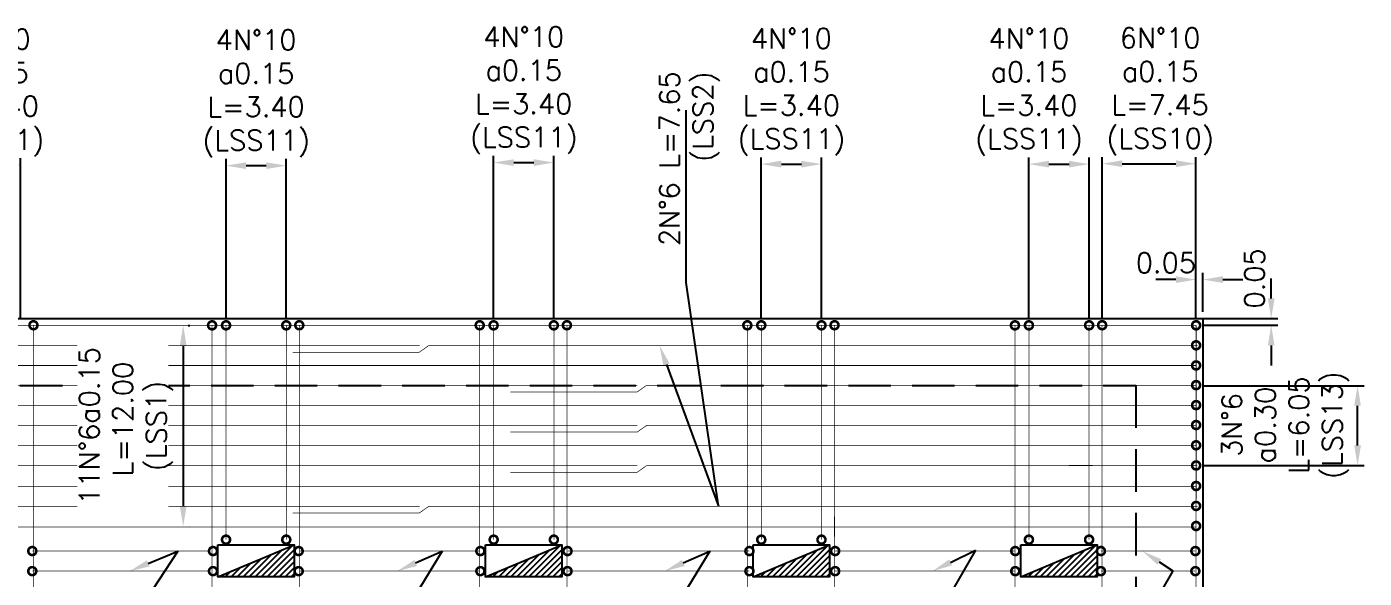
# Model space of a CAD drawing. Header units: metres. Extents: x 1080427 to 1081241, y 976768 to 977191.
# Drawn here: x 1080668.78 to 1080678.78, y 977046.07 to 977050.19 of the extents above; entities that cross this region are included whole.
import ezdxf
from ezdxf import colors
from ezdxf.entities.mleader import LeaderData, LeaderLine
from ezdxf.math import Vec2, Vec3

# ---------------------------------------------------------------- set-up
doc = ezdxf.new("R2010")
doc.units = ezdxf.units.M
doc.header["$LTSCALE"] = 25.4
doc.linetypes.add('HIDDEN', pattern=[0.375, 0.25, -0.125])
for name, color, linetype in [('CONTRAPESO', 3, 'Continuous'), ('DIMCONTRAPESO', 1, 'Continuous'), ('PROY', 9, 'HIDDEN'), ('REF', 6, 'Continuous')]:
    doc.layers.add(name, color=color, linetype=linetype)
doc.layers.add('COTACIM', color=20, linetype='Continuous', lineweight=5)
doc.styles.add('romans', font='romans.shx')
doc.dimstyles.new('Copy 75', dxfattribs={"dimtxt": 0.15, "dimasz": 0.15, "dimexe": 0.05, "dimexo": 0.05, "dimgap": 0.05, "dimtad": 1, "dimzin": 0, "dimdsep": 46, "dimtxsty": 'romans', "dimcen": 0.002, "dimclrd": 1, "dimclre": 1, "dimclrt": 3, "dimadec": 4, "dimazin": 0, "dimtfac": 1, "dimtofl": 0, "dimtmove": 1, "dimatfit": 3, "dimfxl": 1, "dimtolj": 1, "dimtzin": 0, "dimarcsym": 1})

# ---------------------------------------------------------------- blocks, each defined once
blk = doc.blocks.new('*D659')
at = {"layer": 'Defpoints', "color": 0, "transparency": 16777216}
for p in [(1080677.5223, 977048.3007), (1080677.5733, 977048.3007), (1080677.5733, 977048.0095)]:
    blk.add_point(p, dxfattribs=at)
at = {"layer": 'DIMCONTRAPESO', "color": 1, "lineweight": -2, "transparency": 16777216}
for p, q in [((1080677.5733, 977048.0595), (1080677.5733, 977048.3507)), ((1080677.3723, 977048.3007), (1080677.2223, 977048.3007)), ((1080677.7233, 977048.3007), (1080677.8733, 977048.3007))]:
    blk.add_line(p, q, dxfattribs=at)
at = {"layer": 'DIMCONTRAPESO', "color": 1, "transparency": 16777216}
for points in [[(1080677.3723, 977048.3257), (1080677.3723, 977048.2757), (1080677.5223, 977048.3007)], [(1080677.7233, 977048.3257), (1080677.7233, 977048.2757), (1080677.5733, 977048.3007)]]:
    blk.add_solid(points, dxfattribs=at)
at = {"layer": 'DIMCONTRAPESO', "color": 3, "transparency": 16777216, "insert": (1080677.2973, 977048.4257), "char_height": 0.15, "attachment_point": 5, "style": 'romans'}
blk.add_mtext('\\A1;0.05', dxfattribs=at)
blk = doc.blocks.new('*D676')
at = {"layer": 'Defpoints', "color": 0, "transparency": 16777216}
for p in [(1080677.5233, 977048.0095), (1080677.5233, 977047.9593), (1080678.0845, 977048.0095)]:
    blk.add_point(p, dxfattribs=at)
at = {"layer": 'DIMCONTRAPESO', "color": 1, "lineweight": -2, "transparency": 16777216}
for p, q in [((1080678.0845, 977048.1595), (1080678.0845, 977048.3095)), ((1080677.5733, 977048.0095), (1080678.1345, 977048.0095)), ((1080677.5733, 977047.9593), (1080678.1345, 977047.9593)), ((1080678.0845, 977047.8093), (1080678.0845, 977047.6593))]:
    blk.add_line(p, q, dxfattribs=at)
at = {"layer": 'DIMCONTRAPESO', "color": 1, "transparency": 16777216}
for points in [[(1080678.0595, 977048.1595), (1080678.1095, 977048.1595), (1080678.0845, 977048.0095)], [(1080678.0595, 977047.8093), (1080678.1095, 977047.8093), (1080678.0845, 977047.9593)]]:
    blk.add_solid(points, dxfattribs=at)
at = {"layer": 'DIMCONTRAPESO', "color": 3, "transparency": 16777216, "insert": (1080677.9595, 977048.3095), "char_height": 0.15, "attachment_point": 5, "rotation": 90, "style": 'romans'}
blk.add_mtext('\\A1;0.05', dxfattribs=at)
blk = doc.blocks.new('*D668')
at = {"layer": 'Defpoints', "color": 0, "transparency": 16777216}
for p in [(1080668.737, 977049.1568), (1080668.287, 977047.9589), (1080668.737, 977047.9592)]:
    blk.add_point(p, dxfattribs=at)
at = {"layer": 'DIMCONTRAPESO', "color": 1, "lineweight": -2, "transparency": 16777216}
for p, q in [((1080668.287, 977048.0089), (1080668.287, 977049.2068)), ((1080668.437, 977049.1568), (1080668.587, 977049.1568)), ((1080668.737, 977048.0092), (1080668.737, 977049.2068))]:
    blk.add_line(p, q, dxfattribs=at)
at = {"layer": 'DIMCONTRAPESO', "color": 1, "transparency": 16777216}
for points in [[(1080668.437, 977049.1818), (1080668.437, 977049.1318), (1080668.287, 977049.1568)], [(1080668.587, 977049.1818), (1080668.587, 977049.1318), (1080668.737, 977049.1568)]]:
    blk.add_solid(points, dxfattribs=at)
at = {"layer": 'DIMCONTRAPESO', "color": 3, "transparency": 16777216, "insert": (1080668.512, 977049.6961), "char_height": 0.15, "attachment_point": 5, "style": 'romans'}
blk.add_mtext('\\A1;4N°10\\Pa0.15\\PL=3.40\\P(LSS11)', dxfattribs=at)
blk = doc.blocks.new('*D622')
at = {"layer": 'Defpoints', "color": 0, "transparency": 16777216}
for p in [(1080670.7236, 977049.1518), (1080670.2736, 977047.9589), (1080670.7236, 977047.9592)]:
    blk.add_point(p, dxfattribs=at)
at = {"layer": 'DIMCONTRAPESO', "color": 1, "lineweight": -2, "transparency": 16777216}
for p, q in [((1080670.2736, 977048.0089), (1080670.2736, 977049.2018)), ((1080670.4236, 977049.1518), (1080670.5736, 977049.1518)), ((1080670.7236, 977048.0092), (1080670.7236, 977049.2018))]:
    blk.add_line(p, q, dxfattribs=at)
at = {"layer": 'DIMCONTRAPESO', "color": 1, "transparency": 16777216}
for points in [[(1080670.4236, 977049.1768), (1080670.4236, 977049.1268), (1080670.2736, 977049.1518)], [(1080670.5736, 977049.1768), (1080670.5736, 977049.1268), (1080670.7236, 977049.1518)]]:
    blk.add_solid(points, dxfattribs=at)
at = {"layer": 'DIMCONTRAPESO', "color": 3, "transparency": 16777216, "insert": (1080670.4986, 977049.6911), "char_height": 0.15, "attachment_point": 5, "style": 'romans'}
blk.add_mtext('\\A1;4N°10\\Pa0.15\\PL=3.40\\P(LSS11)', dxfattribs=at)
blk = doc.blocks.new('*D625')
at = {"layer": 'Defpoints', "color": 0, "transparency": 16777216}
for p in [(1080672.7236, 977049.1747), (1080672.2736, 977047.9589), (1080672.7236, 977047.9592)]:
    blk.add_point(p, dxfattribs=at)
at = {"layer": 'DIMCONTRAPESO', "color": 1, "lineweight": -2, "transparency": 16777216}
for p, q in [((1080672.2736, 977048.0089), (1080672.2736, 977049.2247)), ((1080672.4236, 977049.1747), (1080672.5736, 977049.1747)), ((1080672.7236, 977048.0092), (1080672.7236, 977049.2247))]:
    blk.add_line(p, q, dxfattribs=at)
at = {"layer": 'DIMCONTRAPESO', "color": 1, "transparency": 16777216}
for points in [[(1080672.4236, 977049.1997), (1080672.4236, 977049.1497), (1080672.2736, 977049.1747)], [(1080672.5736, 977049.1997), (1080672.5736, 977049.1497), (1080672.7236, 977049.1747)]]:
    blk.add_solid(points, dxfattribs=at)
at = {"layer": 'DIMCONTRAPESO', "color": 3, "transparency": 16777216, "insert": (1080672.4986, 977049.714), "char_height": 0.15, "attachment_point": 5, "style": 'romans'}
blk.add_mtext('\\A1;4N°10\\Pa0.15\\PL=3.40\\P(LSS11)', dxfattribs=at)
blk = doc.blocks.new('*D628')
at = {"layer": 'Defpoints', "color": 0, "transparency": 16777216}
for p in [(1080674.7236, 977049.1632), (1080674.2736, 977047.9589), (1080674.7236, 977047.9592)]:
    blk.add_point(p, dxfattribs=at)
at = {"layer": 'DIMCONTRAPESO', "color": 1, "lineweight": -2, "transparency": 16777216}
for p, q in [((1080674.2736, 977048.0089), (1080674.2736, 977049.2132)), ((1080674.4236, 977049.1632), (1080674.5736, 977049.1632)), ((1080674.7236, 977048.0092), (1080674.7236, 977049.2132))]:
    blk.add_line(p, q, dxfattribs=at)
at = {"layer": 'DIMCONTRAPESO', "color": 1, "transparency": 16777216}
for points in [[(1080674.4236, 977049.1882), (1080674.4236, 977049.1382), (1080674.2736, 977049.1632)], [(1080674.5736, 977049.1882), (1080674.5736, 977049.1382), (1080674.7236, 977049.1632)]]:
    blk.add_solid(points, dxfattribs=at)
at = {"layer": 'DIMCONTRAPESO', "color": 3, "transparency": 16777216, "insert": (1080674.4986, 977049.7025), "char_height": 0.15, "attachment_point": 5, "style": 'romans'}
blk.add_mtext('\\A1;4N°10\\Pa0.15\\PL=3.40\\P(LSS11)', dxfattribs=at)
blk = doc.blocks.new('*D631')
at = {"layer": 'Defpoints', "color": 0, "transparency": 16777216}
for p in [(1080676.7236, 977049.1632), (1080676.2736, 977047.9589), (1080676.7236, 977047.9592)]:
    blk.add_point(p, dxfattribs=at)
at = {"layer": 'DIMCONTRAPESO', "color": 1, "lineweight": -2, "transparency": 16777216}
for p, q in [((1080676.2736, 977048.0089), (1080676.2736, 977049.2132)), ((1080676.4236, 977049.1632), (1080676.5736, 977049.1632)), ((1080676.7236, 977048.0092), (1080676.7236, 977049.2132))]:
    blk.add_line(p, q, dxfattribs=at)
at = {"layer": 'DIMCONTRAPESO', "color": 1, "transparency": 16777216}
for points in [[(1080676.4236, 977049.1882), (1080676.4236, 977049.1382), (1080676.2736, 977049.1632)], [(1080676.5736, 977049.1882), (1080676.5736, 977049.1382), (1080676.7236, 977049.1632)]]:
    blk.add_solid(points, dxfattribs=at)
at = {"layer": 'DIMCONTRAPESO', "color": 3, "transparency": 16777216, "insert": (1080676.2736, 977049.7025), "char_height": 0.15, "attachment_point": 5, "style": 'romans'}
blk.add_mtext('\\A1;4N°10\\Pa0.15\\PL=3.40\\P(LSS11)', dxfattribs=at)
blk = doc.blocks.new('*D634')
at = {"layer": 'Defpoints', "color": 0, "transparency": 16777216}
for p in [(1080669.9413, 977047.9589), (1080669.9536, 977046.4577), (1080669.9536, 977046.4577)]:
    blk.add_point(p, dxfattribs=at)
at = {"layer": 'DIMCONTRAPESO', "color": 1, "lineweight": -2, "transparency": 16777216}
for p, q in [((1080669.9913, 977047.9589), (1080670.0036, 977047.9589)), ((1080669.9536, 977047.8089), (1080669.9536, 977046.6077)), ((1080670.0036, 977046.4577), (1080670.0036, 977046.4577))]:
    blk.add_line(p, q, dxfattribs=at)
at = {"layer": 'DIMCONTRAPESO', "color": 1, "transparency": 16777216}
for points in [[(1080669.9286, 977047.8089), (1080669.9786, 977047.8089), (1080669.9536, 977047.9589)], [(1080669.9286, 977046.6077), (1080669.9786, 977046.6077), (1080669.9536, 977046.4577)]]:
    blk.add_solid(points, dxfattribs=at)
at = {"layer": 'DIMCONTRAPESO', "color": 3, "transparency": 16777216, "insert": (1080669.5271, 977047.2083), "char_height": 0.15, "attachment_point": 5, "rotation": 90, "style": 'romans', "bg_fill": 3, "box_fill_scale": 1.1, "bg_fill_color": 256, "bg_fill_true_color": 13158600, "bg_fill_transparency": 0}
blk.add_mtext('\\A1;11N°6a0.15\\P L=12.00\\P(LSS1)', dxfattribs=at)
blk = doc.blocks.new('*D635')
at = {"layer": 'Defpoints', "color": 0, "transparency": 16777216}
for p in [(1080677.5223, 977049.1664), (1080676.821, 977047.9597), (1080677.5223, 977047.9595)]:
    blk.add_point(p, dxfattribs=at)
at = {"layer": 'DIMCONTRAPESO', "color": 1, "lineweight": -2, "transparency": 16777216}
for p, q in [((1080676.821, 977048.0097), (1080676.821, 977049.2164)), ((1080676.971, 977049.1664), (1080677.3723, 977049.1664)), ((1080677.5223, 977048.0095), (1080677.5223, 977049.2164))]:
    blk.add_line(p, q, dxfattribs=at)
at = {"layer": 'DIMCONTRAPESO', "color": 1, "transparency": 16777216}
for points in [[(1080676.971, 977049.1914), (1080676.971, 977049.1414), (1080676.821, 977049.1664)], [(1080677.3723, 977049.1914), (1080677.3723, 977049.1414), (1080677.5223, 977049.1664)]]:
    blk.add_solid(points, dxfattribs=at)
at = {"layer": 'DIMCONTRAPESO', "color": 3, "transparency": 16777216, "insert": (1080677.2544, 977049.7057), "char_height": 0.15, "attachment_point": 5, "style": 'romans'}
blk.add_mtext('\\A1;6N°10\\Pa0.15\\PL=7.45\\P(LSS10)', dxfattribs=at)
blk = doc.blocks.new('*D636')
at = {"layer": 'Defpoints', "color": 0, "transparency": 16777216}
for p in [(1080677.5233, 977047.5081), (1080678.7298, 977047.5081), (1080677.5328, 977046.912)]:
    blk.add_point(p, dxfattribs=at)
at = {"layer": 'DIMCONTRAPESO', "color": 1, "lineweight": -2, "transparency": 16777216}
for p, q in [((1080677.5733, 977047.5081), (1080678.7798, 977047.5081)), ((1080678.7298, 977047.062), (1080678.7298, 977047.3581)), ((1080677.5828, 977046.912), (1080678.7798, 977046.912))]:
    blk.add_line(p, q, dxfattribs=at)
at = {"layer": 'DIMCONTRAPESO', "color": 1, "transparency": 16777216}
for points in [[(1080678.7048, 977047.3581), (1080678.7548, 977047.3581), (1080678.7298, 977047.5081)], [(1080678.7048, 977047.062), (1080678.7548, 977047.062), (1080678.7298, 977046.912)]]:
    blk.add_solid(points, dxfattribs=at)
at = {"layer": 'DIMCONTRAPESO', "color": 3, "transparency": 16777216, "insert": (1080678.1905, 977047.2142), "char_height": 0.15, "attachment_point": 5, "rotation": 90, "style": 'romans'}
blk.add_mtext('\\A1;3N°6\\Pa0.30\\PL=6.05\\P(LSS13)', dxfattribs=at)

msp = doc.modelspace()

# ---------------------------------------------------------------- hatches: boundary and pattern name
at = {"layer": 'DIMCONTRAPESO'}
h = msp.add_hatch(dxfattribs=at)
h.set_pattern_fill('ANSI31', color=9, scale=0.01)
h.set_pattern_definition([(45, (9.070625, -14.751402), (-0.0224506403027, 0.0224506403027), [])])
h.paths.add_polyline_path([(1080670.783888, 977046.079619), (1080670.212208, 977046.079619), (1080670.498048, 977046.199619), (1080670.783888, 977046.319619)])
h = msp.add_hatch(dxfattribs=at)
h.set_pattern_fill('ANSI31', color=9, scale=0.01)
h.set_pattern_definition([(45, (11.070625, -14.751402), (-0.0224506403027, 0.0224506403027), [])])
h.paths.add_polyline_path([(1080672.783888, 977046.079619), (1080672.212208, 977046.079619), (1080672.498048, 977046.199619), (1080672.783888, 977046.319619)])
h = msp.add_hatch(dxfattribs=at)
h.set_pattern_fill('ANSI31', color=9, scale=0.01)
h.set_pattern_definition([(45, (13.070625, -14.751402), (-0.0224506403027, 0.0224506403027), [])])
h.paths.add_polyline_path([(1080674.783888, 977046.079619), (1080674.212208, 977046.079619), (1080674.498048, 977046.199619), (1080674.783888, 977046.319619)])
h = msp.add_hatch(dxfattribs=at)
h.set_pattern_fill('ANSI31', color=9, scale=0.01)
h.set_pattern_definition([(45, (15.070625, -14.751402), (-0.0224506403027, 0.0224506403027), [])])
h.paths.add_polyline_path([(1080676.783888, 977046.079619), (1080676.212208, 977046.079619), (1080676.498048, 977046.199619), (1080676.783888, 977046.319619)])

# ---------------------------------------------------------------- linework, layer by layer
at = {"layer": 'CONTRAPESO'}
for points in [[(1080660.570532, 977048.00955), (1080677.573263, 977048.00955), (1080677.573263, 977030.827608), (1080660.570532, 977030.828608)], [(1080670.212208, 977046.319619), (1080670.783888, 977046.319619), (1080670.783888, 977046.079619), (1080670.212208, 977046.079619)], [(1080672.212208, 977046.319619), (1080672.783888, 977046.319619), (1080672.783888, 977046.079619), (1080672.212208, 977046.079619)], [(1080674.212208, 977046.319619), (1080674.783888, 977046.319619), (1080674.783888, 977046.079619), (1080674.212208, 977046.079619)], [(1080676.212208, 977046.319619), (1080676.783888, 977046.319619), (1080676.783888, 977046.079619), (1080676.212208, 977046.079619)]]:
    msp.add_lwpolyline(points, close=True, dxfattribs=at)
at = {"layer": 'DIMCONTRAPESO', "color": 2}
for points in [[(1080670.212208, 977046.079345), (1080670.498048, 977046.199345), (1080670.783888, 977046.319345)], [(1080672.212208, 977046.079345), (1080672.498048, 977046.199345), (1080672.783888, 977046.319345)], [(1080674.212208, 977046.079345), (1080674.498048, 977046.199345), (1080674.783888, 977046.319345)], [(1080676.212208, 977046.079345), (1080676.498048, 977046.199345), (1080676.783888, 977046.319345)]]:
    msp.add_lwpolyline(points, dxfattribs=at)
at = {"layer": 'PROY', "color": 252, "ltscale": 0.05}
msp.add_lwpolyline([(1080677.073263, 977044.829603), (1080677.073263, 977044.829603), (1080661.113263, 977044.829603), (1080661.113263, 977047.509603), (1080677.073263, 977047.509603), (1080677.073263, 977044.829603)], dxfattribs=at)
at = {"layer": 'REF', "ltscale": 0.1, "const_width": 0.005}
for points in [[(1080666.423264, 977047.958931), (1080677.523265, 977047.958929)], [(1080668.833694, 977041.409338), (1080668.833694, 977043.410335), (1080668.833783, 977043.460226), (1080668.834316, 977047.959494)], [(1080670.168936, 977041.409172), (1080670.168936, 977043.410169), (1080670.169025, 977043.460059), (1080670.169559, 977047.959328)], [(1080670.273638, 977046.35781), (1080670.273638, 977047.958929)], [(1080670.723638, 977046.35781), (1080670.723638, 977047.958929)], [(1080670.820377, 977041.409338), (1080670.820377, 977043.410335), (1080670.820466, 977043.460226), (1080670.820999, 977047.959494)], [(1080672.16874, 977041.409172), (1080672.16874, 977043.410169), (1080672.168829, 977043.460059), (1080672.169362, 977047.959328)], [(1080672.273638, 977046.35781), (1080672.273638, 977047.958929)], [(1080672.723638, 977046.35781), (1080672.723638, 977047.958929)], [(1080672.820377, 977041.409338), (1080672.820377, 977043.410335), (1080672.820466, 977043.460226), (1080672.820999, 977047.959494)], [(1080674.16874, 977041.409172), (1080674.16874, 977043.410169), (1080674.168829, 977043.460059), (1080674.169362, 977047.959328)], [(1080674.273638, 977046.35781), (1080674.273638, 977047.958929)], [(1080674.723638, 977046.35781), (1080674.723638, 977047.958929)], [(1080674.820377, 977041.409338), (1080674.820377, 977043.410335), (1080674.820466, 977043.460226), (1080674.820999, 977047.959494)], [(1080676.16874, 977041.409172), (1080676.16874, 977043.410169), (1080676.168829, 977043.460059), (1080676.169362, 977047.959328)], [(1080676.273638, 977046.35781), (1080676.273638, 977047.958929)], [(1080676.723638, 977046.35781), (1080676.723638, 977047.958929)], [(1080676.820377, 977041.409338), (1080676.820377, 977043.410335), (1080676.820466, 977043.460226), (1080676.820999, 977047.959494)], [(1080677.47317, 977041.409671), (1080677.47317, 977043.410668), (1080677.523263, 977043.460564), (1080677.52273, 977047.959833)], [(1080677.473357, 977041.409333), (1080677.473357, 977043.41033), (1080677.523263, 977043.460225), (1080677.523797, 977047.959494)], [(1080671.720532, 977047.807662), (1080660.621049, 977047.807665)], [(1080670.770532, 977047.757508), (1080671.717261, 977047.757753), (1080671.788153, 977047.807659), (1080677.533716, 977047.808226)], [(1080666.423264, 977047.658931), (1080677.523265, 977047.658929)], [(1080673.347048, 977047.510875), (1080662.247048, 977047.510877)], [(1080672.397285, 977047.461471), (1080673.346439, 977047.461621), (1080673.417332, 977047.511528), (1080677.523743, 977047.511041)], [(1080666.423263, 977047.361241), (1080677.523265, 977047.361239)], [(1080673.347048, 977047.210875), (1080662.247048, 977047.210877)], [(1080672.397285, 977047.161471), (1080673.346439, 977047.161621), (1080673.417332, 977047.211528), (1080677.523708, 977047.2121)], [(1080666.423263, 977047.061241), (1080677.523265, 977047.061239)], [(1080673.347048, 977046.910875), (1080662.247048, 977046.910877)], [(1080672.397285, 977046.861471), (1080673.346439, 977046.861621), (1080673.417332, 977046.911528), (1080677.532788, 977046.911992)], [(1080666.423263, 977046.757298), (1080677.523264, 977046.757296)], [(1080671.720532, 977046.607466), (1080660.630986, 977046.607468)], [(1080670.770532, 977046.557557), (1080671.718864, 977046.557557), (1080671.789757, 977046.607463), (1080677.533716, 977046.608031)], [(1080666.423263, 977046.45316), (1080677.523264, 977046.453158)], [(1080668.825501, 977046.272732), (1080670.153623, 977046.272732)], [(1080670.825535, 977046.272732), (1080672.169162, 977046.272572)], [(1080672.825535, 977046.272731), (1080674.185021, 977046.272731)], [(1080674.825535, 977046.272731), (1080676.171646, 977046.272731)], [(1080676.811536, 977046.272731), (1080677.517735, 977046.27273)], [(1080668.82549, 977046.122732), (1080670.153612, 977046.122732)], [(1080670.825524, 977046.122732), (1080672.169144, 977046.122572)], [(1080672.825524, 977046.122731), (1080674.18501, 977046.122731)], [(1080674.825524, 977046.122731), (1080676.171635, 977046.122731)], [(1080676.811525, 977046.122731), (1080677.517724, 977046.12273)]]:
    msp.add_lwpolyline(points, dxfattribs=at)
at = {"layer": 'REF', "ltscale": 0.1, "const_width": 0.06}
for points in [[(1080668.824791, 977047.959747, 1), (1080668.843841, 977047.959747, 1)], [(1080670.159887, 977047.958929, 1), (1080670.178937, 977047.958929, 1)], [(1080670.264113, 977047.959182, 1), (1080670.283163, 977047.959182, 1)], [(1080670.714113, 977047.958929, 1), (1080670.733163, 977047.958929, 1)], [(1080670.811474, 977047.959747, 1), (1080670.830524, 977047.959747, 1)], [(1080672.159837, 977047.95958, 1), (1080672.178887, 977047.95958, 1)], [(1080672.263674, 977047.958929, 1), (1080672.282724, 977047.958929, 1)], [(1080672.713675, 977047.958929, 1), (1080672.732725, 977047.958929, 1)], [(1080672.811474, 977047.959747, 1), (1080672.830524, 977047.959747, 1)], [(1080674.159837, 977047.959156, 1), (1080674.178887, 977047.959156, 1)], [(1080674.264113, 977047.959182, 1), (1080674.283163, 977047.959182, 1)], [(1080674.714113, 977047.959182, 1), (1080674.733163, 977047.959182, 1)], [(1080674.811474, 977047.959747, 1), (1080674.830524, 977047.959747, 1)], [(1080676.159837, 977047.95894, 1), (1080676.178887, 977047.95894, 1)], [(1080676.264113, 977047.958929, 1), (1080676.283163, 977047.958929, 1)], [(1080676.714113, 977047.959181, 1), (1080676.733163, 977047.959181, 1)], [(1080676.811474, 977047.959747, 1), (1080676.830524, 977047.959747, 1)], [(1080677.513738, 977047.959267, 1), (1080677.532788, 977047.959267, 1)], [(1080677.51374, 977047.959497, 1), (1080677.53279, 977047.959497, 1)], [(1080677.51374, 977047.958929, 1), (1080677.53279, 977047.958929, 1)], [(1080677.513772, 977047.80983, 1), (1080677.532822, 977047.80983, 1)], [(1080677.51374, 977047.659497, 1), (1080677.53279, 977047.659497, 1)], [(1080677.51374, 977047.512171, 1), (1080677.53279, 977047.512171, 1)], [(1080677.513772, 977047.362967, 1), (1080677.532822, 977047.362967, 1)], [(1080677.513772, 977047.214137, 1), (1080677.532822, 977047.214137, 1)], [(1080677.513804, 977047.062967, 1), (1080677.532854, 977047.062967, 1)], [(1080677.51374, 977046.912171, 1), (1080677.53279, 977046.912171, 1)], [(1080677.513739, 977046.758929, 1), (1080677.532789, 977046.758929, 1)], [(1080677.513756, 977046.609655, 1), (1080677.532806, 977046.609655, 1)], [(1080677.513772, 977046.45983, 1), (1080677.532822, 977046.45983, 1)], [(1080670.264113, 977046.35781, 1), (1080670.283163, 977046.35781, 1)], [(1080670.714113, 977046.35781, 1), (1080670.733163, 977046.35781, 1)], [(1080672.264113, 977046.35781, 1), (1080672.283163, 977046.35781, 1)], [(1080672.714113, 977046.35781, 1), (1080672.733163, 977046.35781, 1)], [(1080674.264113, 977046.35781, 1), (1080674.283163, 977046.35781, 1)], [(1080674.714113, 977046.35781, 1), (1080674.733163, 977046.35781, 1)], [(1080676.264113, 977046.35781, 1), (1080676.283163, 977046.35781, 1)], [(1080676.714113, 977046.35781, 1), (1080676.733163, 977046.35781, 1)], [(1080668.81598, 977046.272732, 1), (1080668.83503, 977046.272732, 1)], [(1080670.166667, 977046.272732, 1), (1080670.185717, 977046.272732, 1)], [(1080670.806878, 977046.272732, 1), (1080670.825928, 977046.272732, 1)], [(1080672.164951, 977046.272731, 1), (1080672.184001, 977046.272731, 1)], [(1080672.816014, 977046.272731, 1), (1080672.835064, 977046.272731, 1)], [(1080674.175501, 977046.272731, 1), (1080674.194551, 977046.272731, 1)], [(1080674.816014, 977046.272731, 1), (1080674.835064, 977046.272731, 1)], [(1080676.162126, 977046.272731, 1), (1080676.181176, 977046.272731, 1)], [(1080676.802016, 977046.272731, 1), (1080676.821066, 977046.272731, 1)], [(1080677.50821, 977046.27273, 1), (1080677.52726, 977046.27273, 1)], [(1080668.815969, 977046.122732, 1), (1080668.835019, 977046.122732, 1)], [(1080670.166655, 977046.122732, 1), (1080670.185705, 977046.122732, 1)], [(1080670.806867, 977046.122732, 1), (1080670.825917, 977046.122732, 1)], [(1080672.164939, 977046.122731, 1), (1080672.183989, 977046.122731, 1)], [(1080672.816003, 977046.122731, 1), (1080672.835053, 977046.122731, 1)], [(1080674.17549, 977046.122731, 1), (1080674.19454, 977046.122731, 1)], [(1080674.816003, 977046.122731, 1), (1080674.835053, 977046.122731, 1)], [(1080676.162115, 977046.122731, 1), (1080676.181165, 977046.122731, 1)], [(1080676.802004, 977046.122731, 1), (1080676.821054, 977046.122731, 1)], [(1080677.508199, 977046.12273, 1), (1080677.527249, 977046.12273, 1)]]:
    msp.add_lwpolyline(points, format="xyb", close=True, dxfattribs=at)

# ---------------------------------------------------------------- dimensions: what is measured, and where the dimension line sits
at = {"layer": 'DIMCONTRAPESO', "color": 2}
for base, p1, p2, text, picture, middle in [((1080668.736955, 977049.156804), (1080668.286955, 977047.958931), (1080668.736955, 977047.959183), '4N°10\\Pa0.15\\PL=3.40\\P(LSS11)', '*D668', (1080668.511955, 977049.156804)), ((1080670.723638, 977049.151811), (1080670.273638, 977047.95893), (1080670.723638, 977047.959182), '4N°10\\Pa0.15\\PL=3.40\\P(LSS11)', '*D622', (1080670.498638, 977049.151811)), ((1080672.723638, 977049.174735), (1080672.273638, 977047.95893), (1080672.723638, 977047.959182), '4N°10\\Pa0.15\\PL=3.40\\P(LSS11)', '*D625', (1080672.498638, 977049.174735)), ((1080674.723638, 977049.163201), (1080674.273638, 977047.95893), (1080674.723638, 977047.959182), '4N°10\\Pa0.15\\PL=3.40\\P(LSS11)', '*D628', (1080674.498638, 977049.163201)), ((1080676.723638, 977049.163201), (1080676.273638, 977047.95893), (1080676.723638, 977047.959182), '4N°10\\Pa0.15\\PL=3.40\\P(LSS11)', '*D631', (1080676.273638, 977049.163201)), ((1080677.522344, 977049.166419), (1080676.820999, 977047.959747), (1080677.522344, 977047.959521), '6N°10\\Pa0.15\\PL=7.45\\P(LSS10)', '*D635', (1080677.254365, 977049.166419))]:
    dim = msp.add_linear_dim(base=base, p1=p1, p2=p2, text=text, dimstyle='Copy 75', dxfattribs=at)
    dim.commit()
    dim.dimension.update_dxf_attribs({"geometry": picture, "text_midpoint": middle, "dimtype": 160})
dim = msp.add_linear_dim(base=(1080677.573263, 977048.300714), p1=(1080677.522344, 977048.300714), p2=(1080677.573263, 977048.00955), dimstyle='Copy 75', dxfattribs=at)
dim.commit()
dim.dimension.update_dxf_attribs({"geometry": '*D659', "text_midpoint": (1080677.297344, 977048.300714), "dimtype": 160})
dim = msp.add_linear_dim(base=(1080678.084539, 977048.00955), p1=(1080677.523263, 977047.959267), p2=(1080677.523263, 977048.00955), angle=90, dimstyle='Copy 75', dxfattribs=at)
dim.commit()
dim.dimension.update_dxf_attribs({"geometry": '*D676', "text_midpoint": (1080678.084539, 977048.30955), "dimtype": 160})
dim = msp.add_linear_dim(base=(1080678.729783, 977047.508085), p1=(1080677.532788, 977046.911992), p2=(1080677.523262, 977047.508085), angle=270, text='3N°6\\Pa0.30\\PL=6.05\\P(LSS13)', dimstyle='Copy 75', dxfattribs=at)
dim.commit()
dim.dimension.update_dxf_attribs({"geometry": '*D636', "text_midpoint": (1080678.729783, 977047.214223), "dimtype": 160})

# ---------------------------------------------------------------- leaders
at = {"layer": 'COTACIM'}
ml = msp.add_multileader_mtext('Standard', dxfattribs=at)
ml.set_content('2N°6 L=7.65\\P(LSS2)', color=3, style='romans')
ml.set_leader_properties(color=256)
ml.build(insert=Vec2(0, 0))
ml.multileader.update_dxf_attribs({"text_left_attachment_type": 6, "text_right_attachment_type": 6, "dogleg_length": 0.15602, "arrow_head_size": 0.15})
ctx = ml.context
ctx.base_point, ctx.char_height, ctx.arrow_head_size, ctx.landing_gap_size, ctx.plane_origin, ctx.plane_x_axis, ctx.plane_y_axis = Vec3(1080673.712112, 977048.435044), 0.15, 0.15, 0, Vec3(1080674.743051, 977050.48648), Vec3(0, 1), Vec3(-1, 0)
ctx.left_attachment, ctx.right_attachment, ctx.text_align_type = 6, 6, 2
notes = []
notes.append((ctx, [(1, (1, 1, 0), (1080673.712112, 977048.279025), (0, 1), 0.15602, [(1, [(1080673.513136, 977047.807829), (1080673.953116, 977046.607677)], 0, [])])]))
ctx.mtext.insert, ctx.mtext.text_direction, ctx.mtext.rotation, ctx.mtext.width, ctx.mtext.alignment, ctx.mtext.flow_direction = Vec3(1080673.512112, 977049.856473), Vec3(0, 1), 1.57079633, 4.21276413, 3, 5
ml = msp.add_multileader_mtext('Standard', dxfattribs=at)
ml.set_content('2N°6 L=3.55\\P(LSS5)', color=3, style='romans')
ml.set_leader_properties(color=256)
ml.build(insert=Vec2(0, 0))
ml.multileader.update_dxf_attribs({"text_left_attachment_type": 6, "text_right_attachment_type": 6, "dogleg_length": 0.15602, "arrow_head_size": 0.15})
ctx = ml.context
ctx.base_point, ctx.char_height, ctx.arrow_head_size, ctx.landing_gap_size, ctx.plane_origin, ctx.plane_x_axis, ctx.plane_y_axis = Vec3(1080669.553494, 977044.144941), 0.15, 0.15, 0, Vec3(1080670.686033, 977045.661749), Vec3(0, 1), Vec3(-1, 0)
ctx.left_attachment, ctx.right_attachment, ctx.text_align_type = 6, 6, 2
notes.append((ctx, [(0, (1, 1, 0), (1080669.553494, 977045.72239), (0, -1), 0.15602, [(1, [(1080669.553495, 977046.122723), (1080669.912387, 977046.272732)], 0, [])])]))
ctx.mtext.insert, ctx.mtext.text_direction, ctx.mtext.rotation, ctx.mtext.alignment, ctx.mtext.flow_direction = Vec3(1080669.353494, 977045.56637), Vec3(0, 1), 1.57079633, 3, 5
ml = msp.add_multileader_mtext('Standard', dxfattribs=at)
ml.set_content('2N°6 L=3.55\\P(LSS5)', color=3, style='romans')
ml.set_leader_properties(color=256)
ml.build(insert=Vec2(0, 0))
ml.multileader.update_dxf_attribs({"text_left_attachment_type": 6, "text_right_attachment_type": 6, "dogleg_length": 0.15602, "arrow_head_size": 0.15})
ctx = ml.context
ctx.base_point, ctx.char_height, ctx.arrow_head_size, ctx.landing_gap_size, ctx.plane_origin, ctx.plane_x_axis, ctx.plane_y_axis = Vec3(1080671.553396, 977044.144941), 0.15, 0.15, 0, Vec3(1080672.685935, 977045.661749), Vec3(0, 1), Vec3(-1, 0)
ctx.left_attachment, ctx.right_attachment, ctx.text_align_type = 6, 6, 2
notes.append((ctx, [(0, (1, 1, 0), (1080671.553396, 977045.72239), (0, -1), 0.15602, [(1, [(1080671.553397, 977046.122731), (1080671.889897, 977046.272731)], 0, [])])]))
ctx.mtext.insert, ctx.mtext.text_direction, ctx.mtext.rotation, ctx.mtext.alignment, ctx.mtext.flow_direction = Vec3(1080671.353396, 977045.56637), Vec3(0, 1), 1.57079633, 3, 5
ml = msp.add_multileader_mtext('Standard', dxfattribs=at)
ml.set_content('2N°6 L=3.55\\P(LSS5)', color=3, style='romans')
ml.set_leader_properties(color=256)
ml.build(insert=Vec2(0, 0))
ml.multileader.update_dxf_attribs({"text_left_attachment_type": 6, "text_right_attachment_type": 6, "dogleg_length": 0.15602, "arrow_head_size": 0.15})
ctx = ml.context
ctx.base_point, ctx.char_height, ctx.arrow_head_size, ctx.landing_gap_size, ctx.plane_origin, ctx.plane_x_axis, ctx.plane_y_axis = Vec3(1080673.553396, 977044.144941), 0.15, 0.15, 0, Vec3(1080674.685935, 977045.661749), Vec3(0, 1), Vec3(-1, 0)
ctx.left_attachment, ctx.right_attachment, ctx.text_align_type = 6, 6, 2
notes.append((ctx, [(0, (1, 1, 0), (1080673.553396, 977045.72239), (0, -1), 0.15602, [(1, [(1080673.553397, 977046.122731), (1080673.889897, 977046.272731)], 0, [])])]))
ctx.mtext.insert, ctx.mtext.text_direction, ctx.mtext.rotation, ctx.mtext.alignment, ctx.mtext.flow_direction = Vec3(1080673.353396, 977045.56637), Vec3(0, 1), 1.57079633, 3, 5
ml = msp.add_multileader_mtext('Standard', dxfattribs=at)
ml.set_content('2N°6 L=3.55\\P(LSS5)', color=3, style='romans')
ml.set_leader_properties(color=256)
ml.build(insert=Vec2(0, 0))
ml.multileader.update_dxf_attribs({"text_left_attachment_type": 6, "text_right_attachment_type": 6, "dogleg_length": 0.15602, "arrow_head_size": 0.15})
ctx = ml.context
ctx.base_point, ctx.char_height, ctx.arrow_head_size, ctx.landing_gap_size, ctx.plane_origin, ctx.plane_x_axis, ctx.plane_y_axis = Vec3(1080675.553397, 977044.144941), 0.15, 0.15, 0, Vec3(1080676.685937, 977045.661749), Vec3(0, 1), Vec3(-1, 0)
ctx.left_attachment, ctx.right_attachment, ctx.text_align_type = 6, 6, 2
notes.append((ctx, [(0, (1, 1, 0), (1080675.553397, 977045.72239), (0, -1), 0.15602, [(1, [(1080675.553398, 977046.122719), (1080675.8748, 977046.279076)], 0, [])])]))
ctx.mtext.insert, ctx.mtext.text_direction, ctx.mtext.rotation, ctx.mtext.alignment, ctx.mtext.flow_direction = Vec3(1080675.353397, 977045.56637), Vec3(0, 1), 1.57079633, 3, 5
ml = msp.add_multileader_mtext('Standard', dxfattribs=at)
ml.set_content('2N°6 L=2.70\\P(LSS6)', color=3, style='romans')
ml.set_leader_properties(color=256)
ml.build(insert=Vec2(0, 0))
ml.multileader.update_dxf_attribs({"text_left_attachment_type": 6, "text_right_attachment_type": 6, "dogleg_length": 0.15602, "arrow_head_size": 0.15})
ctx = ml.context
ctx.base_point, ctx.char_height, ctx.arrow_head_size, ctx.landing_gap_size, ctx.plane_origin, ctx.plane_x_axis, ctx.plane_y_axis = Vec3(1080677.121231, 977044.15211), 0.15, 0.15, 0, Vec3(1080678.25377, 977045.661749), Vec3(0, 1), Vec3(-1, 0)
ctx.left_attachment, ctx.right_attachment, ctx.text_align_type = 6, 6, 2
notes.append((ctx, [(0, (1, 1, 0), (1080677.121231, 977045.729559), (0, -1), 0.15602, [(1, [(1080677.121232, 977046.27273), (1080677.350263, 977046.126253)], 0, [])])]))
ctx.mtext.insert, ctx.mtext.text_direction, ctx.mtext.rotation, ctx.mtext.alignment, ctx.mtext.flow_direction = Vec3(1080676.921231, 977045.573539), Vec3(0, 1), 1.57079633, 3, 5
for ctx, leaders in notes:
    for number, flags, end, landing, length, lines in leaders:
        leader = LeaderData()
        leader.index, (leader.has_last_leader_line, leader.has_dogleg_vector, leader.attachment_direction) = number, flags
        leader.last_leader_point, leader.dogleg_vector, leader.dogleg_length = Vec3(end), Vec3(landing), length
        for number, points, colour, breaks in lines:
            line = LeaderLine()
            line.index, line.vertices, line.color, line.breaks = number, Vec3.list(points), colors.encode_raw_color(colour), breaks
            leader.lines.append(line)
        ctx.leaders.append(leader)

# ---------------------------------------------------------------- next in the draw order: dimensions: what is measured, and where the dimension line sits
at = {"layer": 'DIMCONTRAPESO', "color": 2}
dim = msp.add_linear_dim(base=(1080669.953575, 977046.457662), p1=(1080669.941343, 977047.95893), p2=(1080669.953575, 977046.457662), angle=270, text='11N°6a0.15\\P L=12.00\\P(LSS1)', dimstyle='Copy 75', override={"dimtfill": 1}, dxfattribs=at)
dim.commit()
dim.dimension.update_dxf_attribs({"geometry": '*D634', "text_midpoint": (1080669.941343, 977047.208296), "dimtype": 160})

doc.saveas('drawing.dxf')
